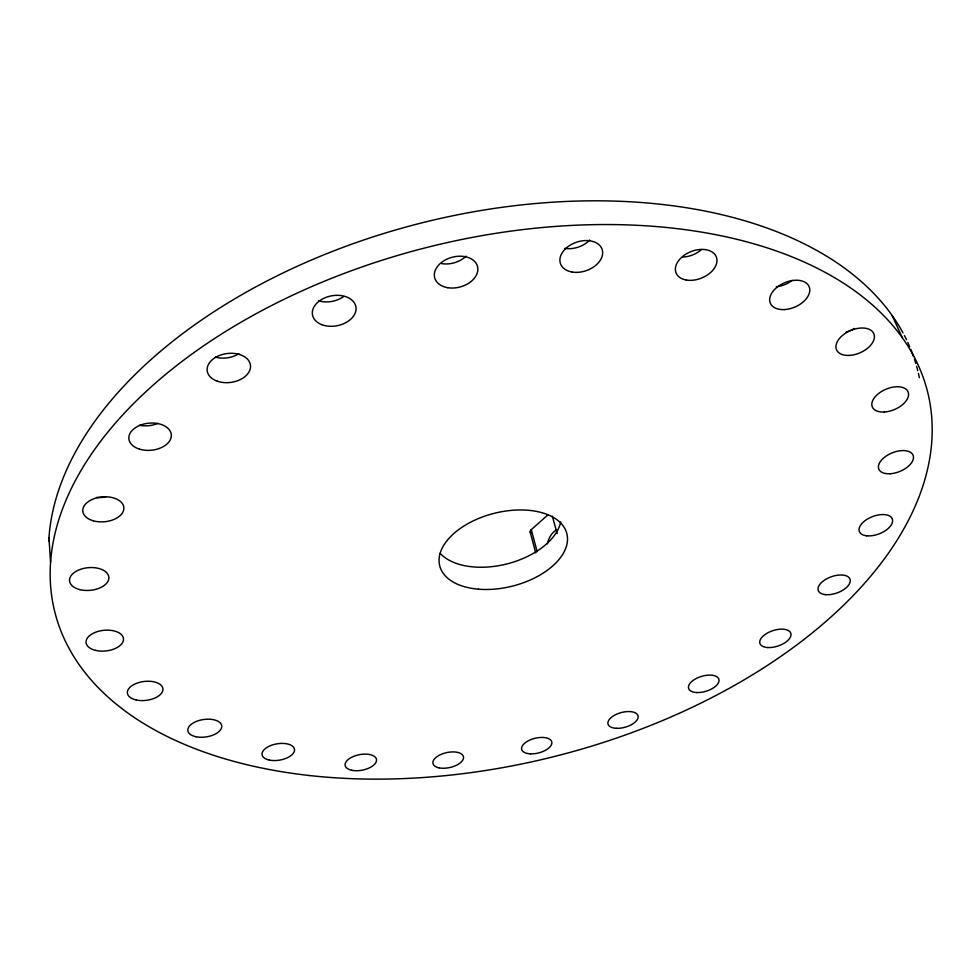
<?xml version="1.0" encoding="UTF-8"?>
<svg xmlns="http://www.w3.org/2000/svg" width="979" height="979" viewBox="0 0 979 979"><rect width="100%" height="100%" fill="white"/><g stroke="black" fill="none" stroke-linecap="round" stroke-linejoin="round"><path stroke-width="1.47" d="M531.022 533.286A4.981 2.876 -15 0 1 531.291 529.663L547.995 514.77M892.224 315.617L902.357 337.804M552.315 516.141L557.173 533.665M531.291 529.663L537.165 551.691M530.165 532.013L535.721 552.915M48.95 537.826L50.565 562.105M589.75 240.051A21.771 15.101 -19.1 0 1 564.785 248.372M792.244 280.398A20.865 13.278 -23.3 0 1 776.371 286.725M701.49 249.559A21.428 14.318 -21.9 0 1 682.901 257.085M854.373 328.43A20.106 12.164 -23.6 0 1 846.064 332.065M105.708 496.965A20.388 12.556 -4.8 0 1 96.542 497.442M157.974 423.332A21.085 13.657 -5.4 0 1 139.569 425.265M343.421 296.686A21.844 15.272 -10.6 0 1 318.505 300.786M238.852 353.725A21.575 14.624 -7.3 0 1 215.294 357.115M466.028 256.18A21.905 15.456 -15 0 1 441.859 263.657M560.722 521.942A64.957 37.838 -14.2 0 1 507.673 563.733A64.957 37.838 -14.2 0 1 440.232 553.38M918.437 373.452A445.751 264.367 -14.2 0 1 919.354 377.71M48.754 540.995A445.751 264.367 -14.2 0 1 427.101 221.56A445.751 264.367 -14.2 0 1 902.993 332.86M904.437 335.577A445.751 264.367 -14.2 0 1 906.505 339.689M907.814 342.454A445.751 264.367 -14.2 0 1 909.675 346.615M910.837 349.405A445.751 264.367 -14.2 0 1 913.505 356.429M914.459 359.256A445.751 264.367 -14.2 0 1 915.806 363.503M916.625 366.342A445.751 264.367 -14.2 0 1 917.751 370.6M547.445 543.81A15.272 9.582 -71.7 0 1 556.561 529.933M884.355 412A19.409 11.014 -22.9 0 0 908.194 392.175A19.409 11.014 -22.9 0 0 877.979 393.999A19.409 11.014 -22.9 0 0 884.355 412M849.344 355.414A20.302 12.091 -23.4 0 0 873.966 334.072A20.302 12.091 -23.4 0 0 842.185 335.711A20.302 12.091 -23.4 0 0 849.344 355.414M890.352 473.726A18.491 10.047 -22 0 0 913.138 455.394A18.491 10.047 -22 0 0 884.343 457.389A18.491 10.047 -22 0 0 890.352 473.726M784.216 309.584A21.085 13.204 -23.1 0 0 809.192 286.835A21.085 13.204 -23.1 0 0 775.76 288.328A21.085 13.204 -23.1 0 0 784.216 309.584M767.438 647.523A16.251 8.101 -18.2 0 0 791.02 634.649A16.251 8.101 -18.2 0 0 767.658 632.887A16.251 8.101 -18.2 0 0 767.438 647.523M616.244 728.315A15.566 7.587 -15.4 0 0 638.124 716.359A15.566 7.587 -15.4 0 0 614.665 715.159A15.566 7.587 -15.4 0 0 616.244 728.315M696.399 692.52A15.811 7.771 -16.8 0 0 719.027 680.209A15.811 7.771 -16.8 0 0 695.751 678.765A15.811 7.771 -16.8 0 0 696.399 692.52M825.591 594.645A16.863 8.591 -19.6 0 0 850.274 581.049A16.863 8.591 -19.6 0 0 826.557 578.87A16.863 8.591 -19.6 0 0 825.591 594.645M866.66 535.794A17.622 9.239 -20.9 0 0 892.591 521.293A17.622 9.239 -20.9 0 0 868.226 518.601A17.622 9.239 -20.9 0 0 866.66 535.794M572.03 272.015A22.015 15.028 -18.9 0 0 602.611 251.579A22.015 15.028 -18.9 0 0 569.203 245.79A22.015 15.028 -18.9 0 0 572.03 272.015M686.218 280.006A21.66 14.244 -21.7 0 0 716.971 260.096A21.66 14.244 -21.7 0 0 685.312 254.516A21.66 14.244 -21.7 0 0 686.218 280.006M309.388 775.515A450.059 262.396 -14.2 0 0 930.05 403.691A450.059 262.396 -14.2 0 0 234.067 326.313A450.059 262.396 -14.2 0 0 309.388 775.515M478.535 589.199A65.569 37.52 -14.2 0 0 566.988 534.228A65.569 37.52 -14.2 0 0 464.34 525.76A65.569 37.52 -14.2 0 0 478.535 589.199M217.362 381.235A21.819 14.55 -7.5 0 0 250.526 366.88A21.819 14.55 -7.5 0 0 218.586 355.83A21.819 14.55 -7.5 0 0 217.362 381.235M321.834 324.685A22.089 15.211 -10.7 0 0 356.013 309.853A22.089 15.211 -10.7 0 0 324.759 297.885A22.089 15.211 -10.7 0 0 321.834 324.685M447.782 287.704A22.15 15.383 -14.9 0 0 477.679 267.194A22.15 15.383 -14.9 0 0 442.838 261.479A22.15 15.383 -14.9 0 0 447.782 287.704M139.471 449.128A21.305 13.584 -5.6 0 0 171.337 435.459A21.305 13.584 -5.6 0 0 139.446 425.535A21.305 13.584 -5.6 0 0 139.471 449.128M79.813 589.615A19.727 11.369 -5.3 0 0 108.865 577.512A19.727 11.369 -5.3 0 0 78.92 569.925A19.727 11.369 -5.3 0 0 79.813 589.615M93.421 520.84A20.596 12.47 -5 0 0 123.868 507.942A20.596 12.47 -5 0 0 92.711 499.217A20.596 12.47 -5 0 0 93.421 520.84M95.734 650.411A18.809 10.365 -6 0 0 123.501 639.054A18.809 10.365 -6 0 0 95.085 632.434A18.809 10.365 -6 0 0 95.734 650.411M136.314 699.997A17.916 9.496 -7.1 0 0 162.967 689.302A17.916 9.496 -7.1 0 0 136.191 683.464A17.916 9.496 -7.1 0 0 136.314 699.997M196.008 736.746A17.108 8.799 -8.3 0 0 221.756 726.577A17.108 8.799 -8.3 0 0 196.608 721.327A17.108 8.799 -8.3 0 0 196.008 736.746M269.445 760.108A16.447 8.26 -9.7 0 0 294.532 750.355A16.447 8.26 -9.7 0 0 270.877 745.496A16.447 8.26 -9.7 0 0 269.445 760.108M351.816 770.289A15.945 7.869 -11.1 0 0 376.487 760.805A15.945 7.869 -11.1 0 0 354.153 756.167A15.945 7.869 -11.1 0 0 351.816 770.289M438.935 767.817A15.627 7.636 -12.5 0 0 463.422 758.492A15.627 7.636 -12.5 0 0 442.227 753.916A15.627 7.636 -12.5 0 0 438.935 767.817M530.483 753.842A15.505 7.538 -14 0 0 551.801 742.07A15.505 7.538 -14 0 0 527.889 741.03A15.505 7.538 -14 0 0 530.483 753.842"/></g></svg>
